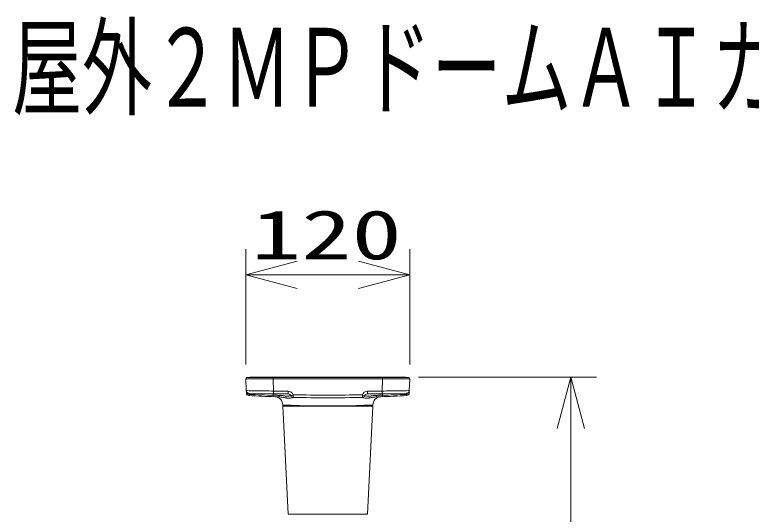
# Model space of a CAD drawing. Units: millimetres on the paper. Extents: x -63 to 63, y -59 to 59.
# Drawn here: x -35.58 to 0.37, y 34.94 to 59.33 of the extents above; entities that cross this region are included whole.
import ezdxf
from ezdxf.enums import TextEntityAlignment as Align

# ---------------------------------------------------------------- set-up
doc = ezdxf.new("R2010")
doc.units = ezdxf.units.MM
for name, color, linetype, lineweight in [('0-1_MOJI1', 7, 'Continuous', 9), ('0-3_GAIKEI', 4, 'Continuous', 9), ('0-4_SUNPO', 7, 'Continuous', 9), ('0-5_0', 7, 'Continuous', 9)]:
    doc.layers.add(name, color=color, linetype=linetype, lineweight=lineweight)
doc.styles.add('ＭＳ ゴシック', font='')
doc.styles.get('ＭＳ ゴシック').set_extended_font_data('MS Gothic')

# ---------------------------------------------------------------- blocks, each defined once
blk = doc.blocks.new('_Open30')
at = {"layer": '0-5_0'}
blk.add_line((0, 0), (-1, 0), dxfattribs=at)
blk.add_lwpolyline([(-1, 0.2679), (0, 0), (-1, -0.2679)], dxfattribs=at)

msp = doc.modelspace()

# ---------------------------------------------------------------- linework, layer by layer
at = {"layer": '0-3_GAIKEI', "color": 7}
for p, q in [((-24.299, 41.559), (-24.279, 40.979)), ((-16.333, 41.618), (-24.268, 41.618)), ((-16.301, 41.559), (-16.322, 40.979)), ((-16.318, 41.092), (-16.318, 41.093)), ((-24.279, 40.978), (-24.275, 40.867)), ((-17.734, 40.677), (-17.947, 40.669)), ((-16.322, 40.979), (-16.326, 40.867)), ((-22.501, 40.231), (-22.501, 40.278)), ((-18.1, 40.231), (-18.1, 40.278)), ((-22.237, 34.942), (-22.501, 40.224)), ((-18.364, 34.942), (-18.1, 40.224))]:
    msp.add_line(p, q, dxfattribs=at)
at = {"layer": '0-3_GAIKEI'}
for p, q in [((-24.102, 41.628), (-16.499, 41.628)), ((-24.102, 41.618), (-24.102, 41.628)), ((-24.062, 41.628), (-24.062, 41.618)), ((-22.966, 41.618), (-22.966, 41.559)), ((-22.966, 41.559), (-22.945, 40.958)), ((-17.634, 41.559), (-22.966, 41.559)), ((-22.928, 41.628), (-22.928, 41.618)), ((-17.672, 41.628), (-17.672, 41.618)), ((-17.634, 41.559), (-17.655, 40.958)), ((-17.634, 41.618), (-17.634, 41.559)), ((-16.539, 41.628), (-16.539, 41.618)), ((-16.499, 41.628), (-16.499, 41.618)), ((-24.148, 40.85), (-22.948, 40.829)), ((-22.967, 40.755), (-22.965, 40.829)), ((-22.232, 40.816), (-22.948, 40.829)), ((-22.23, 40.945), (-22.945, 40.958)), ((-21.99, 40.649), (-21.99, 40.649)), ((-18.611, 40.649), (-18.614, 40.777)), ((-18.61, 40.649), (-18.61, 40.649)), ((-18.371, 40.945), (-17.655, 40.958)), ((-18.369, 40.816), (-17.653, 40.829)), ((-16.453, 40.85), (-17.653, 40.829)), ((-17.634, 40.755), (-17.635, 40.829)), ((-22.501, 40.231), (-20.866, 40.231)), ((-22.501, 40.224), (-20.866, 40.224)), ((-20.866, 40.224), (-20.3, 40.224)), ((-19.735, 40.224), (-20.3, 40.224)), ((-19.735, 40.231), (-18.1, 40.231)), ((-19.735, 40.224), (-18.1, 40.224)), ((-22.237, 34.942), (-18.364, 34.942))]:
    msp.add_line(p, q, dxfattribs=at)
for centre, radius in [((-24.151, 40.74), 0.0019), ((-24.149, 40.739), 0.0001), ((-24.148, 40.85), 0.0004), ((-22.972, 40.681), 0.0013), ((-22.971, 40.681), 0.0001), ((-17.628, 40.681), 0.0013), ((-17.629, 40.681), 0.0001), ((-16.453, 40.85), 0.0004), ((-16.45, 40.74), 0.0019), ((-16.451, 40.739), 0.0001)]:
    msp.add_circle(centre, radius, dxfattribs=at)
at = {"layer": '0-3_GAIKEI', "color": 7}
for centre, radius, start, end in [((-24.233, 41.561), 0.0667, 121.7883, 182), ((-16.368, 41.561), 0.0667, 358, 58.2117), ((-24.142, 40.872), 0.133, 182, 266.6911), ((-20.3, 107.316), 66.689, 266.69114, 267.78203), ((-22.901, 40.278), 0.4, 360, 87.7782), ((-20.222, 111.827), 71.199, 267.86606, 268.04329), ((-22.69, 39.701), 0.969, 81.523, 87.7962), ((-22.755, 39.229), 1.445, 80.0071, 81.7479), ((-23.034, 37.671), 3.027, 78.3371, 79.9289), ((-21.809, 43.599), 3.026, 258.3196, 259.7996), ((-22.2, 41.067), 0.46, 271.5709, 287.1513), ((-22.355, 41.561), 0.978, 287.2398, 289.6153), ((-21.934, 40.38), 0.276, 105.1142, 109.4872), ((-21.987, 40.574), 0.075, 95.3485, 104.8579), ((-21.991, 40.606), 0.0429, 90, 93.8493), ((-20.3, 107.316), 66.689, 268.54815, 271.45185), ((-18.609, 40.606), 0.0429, 86.1508, 90), ((-18.613, 40.574), 0.075, 75.1421, 84.6516), ((-18.666, 40.38), 0.276, 70.5128, 74.8858), ((-18.246, 41.561), 0.978, 250.3847, 252.7602), ((-18.4, 41.067), 0.46, 252.8486, 268.429), ((-18.792, 43.599), 3.026, 280.2004, 281.6804), ((-17.567, 37.671), 3.027, 100.0711, 101.6629), ((-17.699, 40.278), 0.4, 92.2218, 180), ((-17.846, 39.229), 1.445, 98.2521, 99.9929), ((-17.91, 39.701), 0.969, 92.2037, 98.4769), ((-20.3, 107.316), 66.689, 272.20548, 273.30886), ((-16.459, 40.872), 0.133, 273.3089, 358), ((-22.133, 41.805), 1.202, 259.8578, 262.1741), ((-22.203, 41.263), 0.656, 261.7594, 271.3198), ((-18.398, 41.263), 0.656, 268.6801, 278.2406), ((-18.467, 41.805), 1.202, 277.8259, 280.1422), ((-22.368, 40.231), 0.133, 179.9998, 182.8622), ((-18.233, 40.231), 0.133, 357.1376, 0)]:
    msp.add_arc(centre, radius, start, end, dxfattribs=at)
at = {"layer": '0-3_GAIKEI'}
for centre, radius, start, end in [((-24.202, 47.309), 5.752, 269.0331, 270.2588), ((-23.795, 398.399), 356.841, 269.93886, 270.13313), ((-24.031, 41.619), 0.0699, 172.9802, 181.2002), ((-20.634, 41.561), 0.0667, 89.0721, 90), ((-19.967, 41.561), 0.0667, 90, 90.9279), ((-16.805, 398.26), 356.702, 269.86684, 270.06123), ((-16.57, 41.619), 0.0699, 358.7998, 7.0198), ((-16.398, 47.294), 5.736, 269.7413, 270.9678), ((-24.246, 41.361), 0.384, 265.0921, 270), ((-24.146, 40.983), 0.133, 182, 269), ((-23.37, 77.947), 36.98, 268.6406, 269.2766), ((-24.337, 40.769), 0.19, 352.089, 353.6852), ((-24.162, 40.743), 0.0136, 344.7015, 349.504), ((-24.115, 40.85), 0.0333, 180, 183.5383), ((-23.809, 40.866), 0.339, 183.0641, 184.1693), ((-24.199, 40.75), 0.0515, 349.279, 352.2882), ((-22.195, 40.979), 1.957, 184.0414, 184.4741), ((-18.585, 41.259), 5.579, 184.4488, 184.6591), ((-25.233, 40.86), 1.091, 354.466, 355.1456), ((-24.624, 40.802), 0.48, 353.6146, 354.4464), ((-26.499, 40.967), 2.361, 355.1762, 355.8097), ((-16.209, 41.45), 7.962, 184.6424, 184.7282), ((-19.123, 174.344), 133.645, 267.84691, 268.11041), ((-19.305, 342.208), 301.273, 269.13816, 269.30766), ((-19.144, 173.652), 132.952, 268.10975, 268.35239), ((-23.128, 40.699), 0.158, 354.1877, 356.0002), ((-22.992, 40.685), 0.021, 350.6893, 354.2631), ((-25.157, 40.829), 2.191, 356.508, 357.0548), ((-23.639, 40.736), 0.671, 355.8363, 356.4907), ((-29.294, 41.042), 6.333, 357.0486, 357.4008), ((-19.836, 143.913), 103.205, 268.26138, 268.41581), ((-22.731, 39.255), 1.492, 84.7874, 88.376), ((-22.78, 38.707), 2.043, 82.3779, 84.8113), ((-23.111, 36.189), 4.583, 81.789, 82.4576), ((-21.637, 46.29), 5.626, 261.6243, 262.3688), ((-22.168, 42.337), 1.637, 262.4062, 263.9491), ((-22.237, 41.678), 0.974, 263.9472, 266.3264), ((-22.258, 41.345), 0.64, 266.2877, 271.1191), ((-22.255, 41.138), 0.434, 271.2437, 277.3627), ((-22.234, 40.683), 0.133, 21.8048, 89), ((-22.234, 40.678), 0.267, 21.8048, 89), ((-22.236, 41.001), 0.295, 277.1247, 291.8267), ((-22.028, 40.502), 0.245, 110.3529, 113.7868), ((-22.108, 40.714), 0.0187, 99.2631, 105.4028), ((-21.987, 40.782), 0.133, 201.7824, 268.5386), ((-21.987, 40.782), 0.133, 201.8048, 268.5482), ((-20.3, 107.311), 66.555, 268.54815, 271.45185), ((-18.366, 40.678), 0.267, 91, 158.1952), ((-18.614, 40.782), 0.133, 271.4518, 338.1952), ((-18.613, 40.782), 0.133, 271.4615, 338.2175), ((-18.366, 40.683), 0.133, 91, 158.1952), ((-18.493, 40.714), 0.0187, 74.5973, 80.737), ((-18.573, 40.502), 0.245, 66.2132, 69.6472), ((-18.364, 41.001), 0.295, 248.1732, 262.8752), ((-18.345, 41.138), 0.434, 262.6372, 268.7562), ((-18.342, 41.345), 0.64, 268.8809, 273.7123), ((-18.363, 41.678), 0.974, 273.6735, 276.0527), ((-18.433, 42.337), 1.637, 276.0509, 277.5938), ((-18.964, 46.29), 5.626, 277.6312, 278.3757), ((-17.49, 36.189), 4.583, 97.5424, 98.2109), ((-17.82, 38.707), 2.043, 95.1886, 97.6221), ((-17.87, 39.255), 1.492, 91.624, 95.2126), ((-20.765, 143.913), 103.205, 271.58419, 271.73862), ((-21.296, 342.217), 301.282, 270.69234, 270.86184), ((-21.462, 173.82), 133.12, 271.64772, 271.89006), ((-11.307, 41.042), 6.334, 182.5992, 182.9514), ((-15.444, 40.829), 2.191, 182.9452, 183.492), ((-17.473, 40.699), 0.158, 183.9997, 185.8122), ((-16.961, 40.736), 0.671, 183.5092, 184.1636), ((-17.609, 40.685), 0.021, 185.7368, 189.3105), ((-21.478, 174.344), 133.645, 271.88959, 272.15309), ((-17.231, 77.949), 36.983, 270.7235, 271.3594), ((-24.392, 41.45), 7.962, 355.2718, 355.3576), ((-14.102, 40.967), 2.361, 184.1903, 184.8238), ((-22.016, 41.259), 5.579, 355.3409, 355.5512), ((-15.367, 40.86), 1.091, 184.8544, 185.534), ((-18.405, 40.979), 1.957, 355.5259, 355.9586), ((-16.455, 40.983), 0.133, 271, 358), ((-16.486, 40.85), 0.0333, 356.4617, 0), ((-16.791, 40.866), 0.339, 355.8307, 356.9359), ((-15.976, 40.802), 0.48, 185.5536, 186.3854), ((-16.264, 40.769), 0.19, 186.3148, 187.911), ((-16.401, 40.75), 0.0515, 187.7118, 190.721), ((-16.438, 40.743), 0.0136, 190.496, 195.2985), ((-16.354, 41.361), 0.384, 270, 274.9078), ((-20.3, 88.281), 48.054, 267.3747, 269.3244), ((-20.301, 88.28), 48.053, 270.6749, 272.6254), ((-20.385, 219.086), 178.856, 269.84576, 270.02714), ((-20.215, 218.406), 178.176, 269.97246, 270.15436)]:
    msp.add_arc(centre, radius, start, end, dxfattribs=at)
for centre, major_axis, ratio, start_param, end_param in [((-22.576, 41.561), (0, -0.0667), 0.974996, 3.127384, 3.141593), ((-22.358, 41.561), (0, -0.0667), 0.88148, 3.127262, 3.141593), ((-21.006, 41.561), (0, -0.0667), 0.714143, 3.126154, 3.141593), ((-19.594, 41.561), (0, 0.0667), 0.714143, 6.283185, 6.298624), ((-18.633, 41.561), (0, 0.0667), 0.714143, 6.283185, 6.297938), ((-18.243, 41.561), (0, 0.0667), 0.88148, 6.283185, 6.297992), ((-18.025, 41.561), (0, -0.0667), 0.974996, 3.141593, 3.155802), ((-24.142, 40.872), (-0.133, -0.005), 0.581677, 6.283185, 7.81806), ((-22.945, 40.962), (0.002, 0.133), 0.000609, 3.141592, 4.677488), ((-22.648, 40.802), (-0.005, -0.133), 0.317936, 5.151033, 6.283186), ((-22.23, 40.95), (0.002, 0.133), 0.000609, 3.141593, 4.677488), ((-21.987, 40.782), (0.124, 0.05), 0.032405, 3.141593, 4.699425), ((-21.987, 40.782), (0.003, 0.133), 0.000885, 3.141593, 4.677494), ((-18.614, 40.782), (-0.124, 0.05), 0.032405, 1.58376, 3.141593), ((-18.371, 40.95), (-0.002, 0.133), 0.000609, 1.605698, 3.141593), ((-17.952, 40.802), (0.005, -0.133), 0.317936, 6.283185, 7.415338), ((-17.655, 40.962), (-0.002, 0.133), 0.000609, 1.605698, 3.141593), ((-16.459, 40.872), (0.133, -0.005), 0.581677, 4.748311, 6.283185)]:
    msp.add_ellipse(centre, major_axis=major_axis, ratio=ratio, start_param=start_param, end_param=end_param, dxfattribs=at)
at = {"layer": '0-4_SUNPO'}
for p, q in [((-24.299, 42.258), (-24.299, 47.878)), ((-16.301, 42.258), (-16.301, 47.878)), ((-21.799, 46.628), (-18.801, 46.628)), ((-15.874, 41.628), (-7.188, 41.628)), ((-8.438, 39.128), (-8.438, 13.946))]:
    msp.add_line(p, q, dxfattribs=at)

# ---------------------------------------------------------------- block references
at = {"layer": '0-4_SUNPO', "xscale": 2.5, "yscale": 2.5}
for p, rotation in [((-24.299, 46.628), 180), ((-8.438, 41.628), 90)]:
    msp.add_blockref('_Open30', p, dxfattribs=dict(at, rotation=rotation))
msp.add_blockref('_Open30', (-16.301, 46.628), dxfattribs=at)

# ---------------------------------------------------------------- texts
at = {"layer": '0-1_MOJI1', "style": 'ＭＳ ゴシック', "width": 0.65}
msp.add_text('屋外２ＭＰドームＡＩカメラ：ＩＲＬＥＤ（天井吊下げ金具付）', height=3.849, dxfattribs=at).set_placement((-35.708, 53.678), align=Align.BOTTOM_LEFT)
at = {"layer": '0-4_SUNPO', "style": 'ＭＳ ゴシック', "width": 1.5}
msp.add_text('120', height=2.405, dxfattribs=at).set_placement((-24.05, 46.665), align=Align.BOTTOM_LEFT)

doc.saveas('drawing.dxf')
